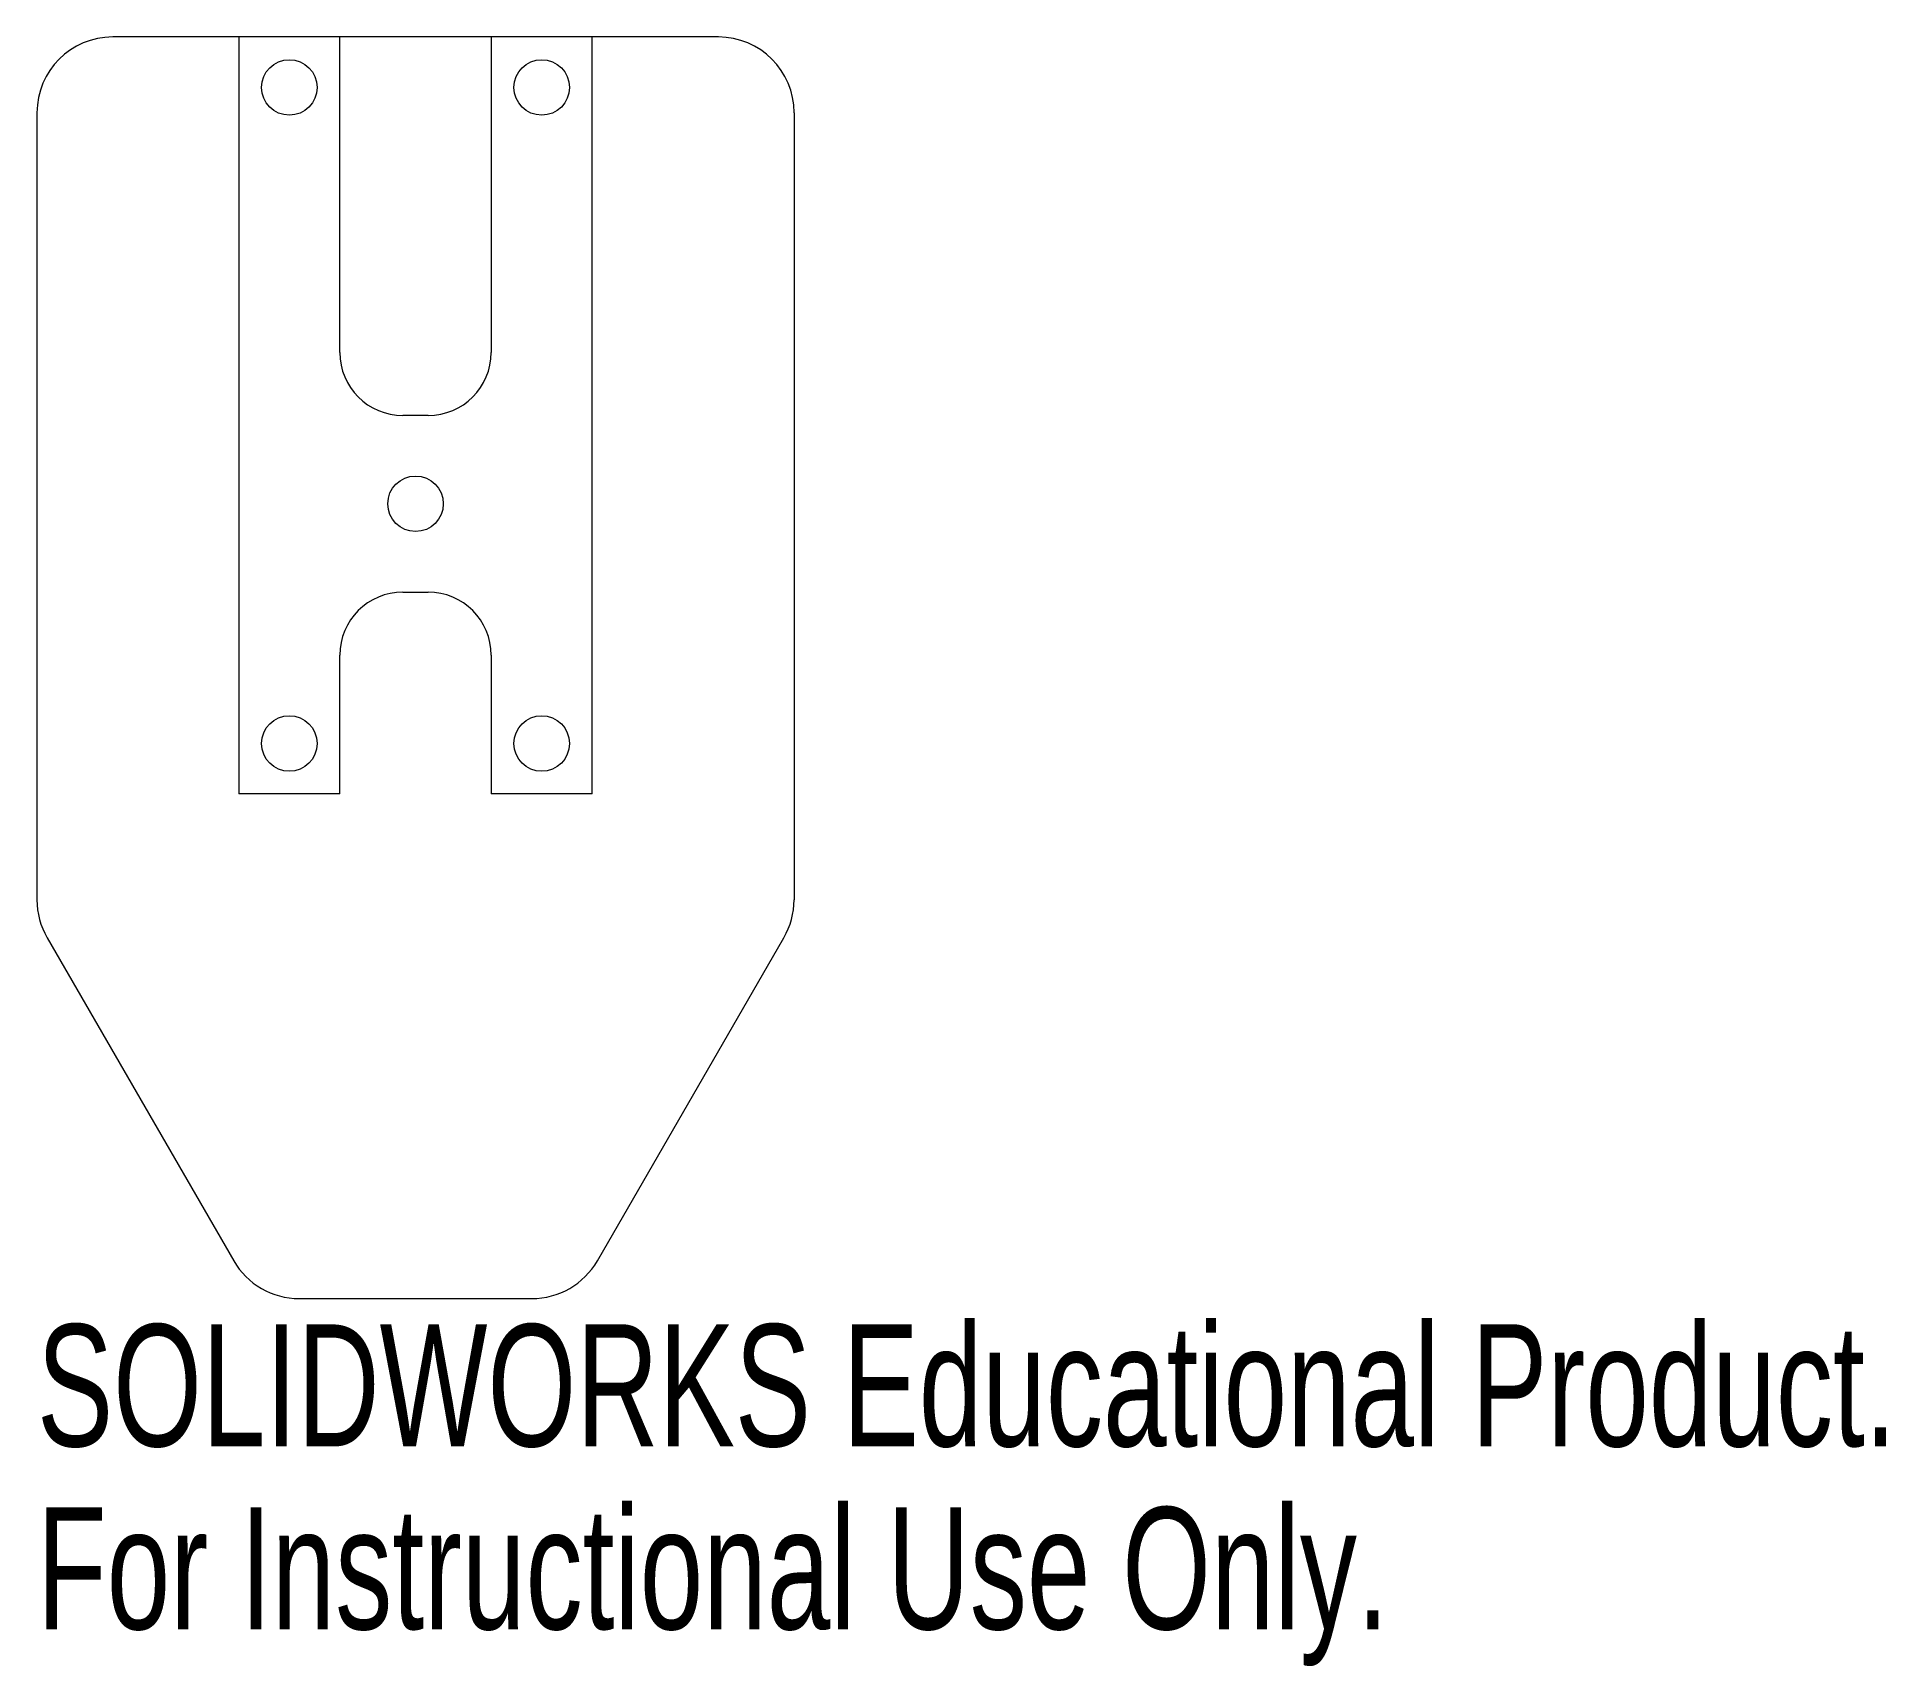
# Model space of a CAD drawing. Header units: millimetres. Extents: x -15 to 58.3, y -49.6 to 15.
import ezdxf

# ---------------------------------------------------------------- set-up
doc = ezdxf.new("R2010")
doc.units = ezdxf.units.MM
doc.styles.add('SLDTEXTSTYLE0', font='TXT', dxfattribs={"width": 0.7})

msp = doc.modelspace()

# ---------------------------------------------------------------- linework, layer by layer
at = {"color": 7, "linetype": 'Continuous', "lineweight": 15}
for p, q in [((12, 15), (-12, 15)), ((-3, 2.5), (-3, 15)), ((3, 15), (3, 2.5)), ((-15, 12), (-15, -19.196)), ((15, 12), (15, -19.196)), ((0.5, 0), (-0.5, 0)), ((-0.5, -7), (0.5, -7)), ((-3, -15), (-3, -9.5)), ((3, -9.5), (3, -15)), ((-3, -15), (-7, -15)), ((7, -15), (3, -15)), ((-14.598, -20.696), (-7.206, -33.5)), ((7.206, -33.5), (14.598, -20.696)), ((-4.608, -35), (4.608, -35))]:
    msp.add_line(p, q, dxfattribs=at)
for centre in [(-5, 13), (5, 13), (0, -3.5), (-5, -13), (5, -13)]:
    msp.add_circle(centre, 1.1, dxfattribs=at)
for centre, radius, start, end in [((-12, 12), 3, 90, 180), ((12, 12), 3, 0, 90), ((-0.5, 2.5), 2.5, 180, 270), ((0.5, 2.5), 2.5, 270, 0), ((-0.5, -9.5), 2.5, 90, 180), ((0.5, -9.5), 2.5, 0, 90), ((-12, -19.196), 3, 180, 210), ((12, -19.196), 3, 330, 0), ((-4.608, -32), 3, 210, 270), ((4.608, -32), 3, 270, 330)]:
    msp.add_arc(centre, radius, start, end, dxfattribs=at)
for points in [[(-7, 15), (-7, 5), (-7, -5), (-7, -15)], [(-7, 15), (-7, 5), (-7, -5), (-7, -15)], [(7, -15), (7, -5), (7, 5), (7, 15)], [(7, -15), (7, -5), (7, 5), (7, 15)]]:
    msp.add_open_spline(points, degree=3, dxfattribs=at)

# ---------------------------------------------------------------- texts
at = {"color": 7, "linetype": 'Continuous', "char_height": 4.83362, "attachment_point": 1, "style": 'SLDTEXTSTYLE0'}
for s, insert in [('SOLIDWORKS Educational Product.', (-15, -36.02)), ('For Instructional Use Only.', (-15, -43.27))]:
    msp.add_mtext(s, dxfattribs=dict(at, insert=insert))

doc.saveas('drawing.dxf')
